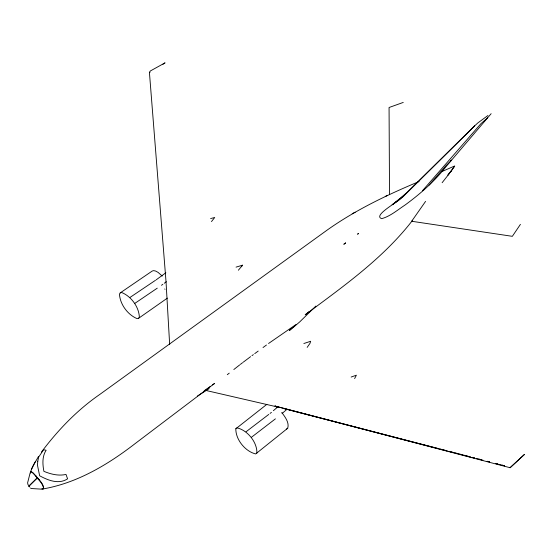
<?xml version="1.0" encoding="UTF-8"?>
<svg xmlns="http://www.w3.org/2000/svg" width="552" height="552" viewBox="0 0 552 552"><rect width="100%" height="100%" fill="white"/><g stroke="black" fill="none" stroke-linecap="round" stroke-linejoin="round"><path stroke-width="0.83" d="M38.474 456.456C35.742 461.796 31.312 467.068 30.498 473.085M266.844 404.354L235.828 428.759C235.58 439.523 245.254 451.467 255.679 453.937L287.723 428.221C289.503 422.439 284.956 416.857 281.741 412.427M256.88 453.109C257.356 442.352 247.448 430.111 236.967 427.862L235.828 428.759M30.491 471.705L30.671 471.346C33.237 472.553 48.424 488.272 41.862 488.81M31.554 469.255L35.162 461.969M29.028 486.54L29.822 485.173L37.246 477.88L33.23 473.009L31.084 471.539L30.153 472.857L27.6 482.855L27.966 484.518L29.525 487.002M29.077 486.595L29.863 485.229L37.288 477.935L41.683 483.366L43.553 487.506L43.318 489.003L42.021 489.169L31.216 488.52L30.484 488.016M162.219 276.055L158.093 272.405L155.698 271.08L153.691 270.618L152.2 271.046L120.246 292.877L119.453 294.106C120.039 304.304 127.671 314.723 137.069 318.628L138.531 318.332L167.38 298.114M169.664 344.572L166.014 281.534L149.419 72.36L150.365 70.96L165.055 62.831L162.957 64.273M520.419 224.36L512.339 236.325L411.661 221.262L425.585 201.37M451.053 171.355L454.731 165.952L441.938 171.541M354.619 378.596L356.378 375.194L351.148 377.05M307.16 347.394L309.969 343.385L310.666 341.274L303.848 343.517M41.455 452.047C57.939 430.056 77.225 409.984 99.919 394.342L326.674 230.432C355.164 210.126 386.897 195.001 419.071 181.525M138.531 318.332L139.373 317.158C138.945 306.912 131.162 296.286 121.668 292.505L120.246 292.877M454.448 166.373L447.913 175.094L451.391 170.858M412.544 220.338L408.846 225.037C379.7 260.882 341.902 287.426 305.194 314.826L308.941 311.701M442.131 182.705L448.997 173.97M238.381 270.225L242.556 265.181L236.063 267.12M241.321 266.65L242.556 265.181M491.135 113.691L445.602 167.166C434.072 181.815 419.941 194.152 404.926 205.123C397.474 210.001 390.464 216.198 381.742 218.654C371.434 215.48 403.222 199.106 401.842 197.292M211.478 221.58L214.728 217.481L210.622 218.564M429.056 185.058L445.988 165.641L451.612 160.114L450.418 160.756M510.089 467.716L524.4 454.468L510.089 467.716L275.165 406.113L402.829 439.33M315.861 306.07L299.695 321.926L289.579 330.558M402.367 197.395L474.665 125.849L477.887 122.889L487.975 115.499M472.96 127.505L474.665 125.849L406.893 192.586L392.976 204.302L403.788 195.801M286.633 409.584L282.093 413.496M273.378 410.702L277.891 406.783M289.303 330.317L296.072 324.459L268.541 343.489M209.208 388.608L197.575 395.915M227.293 374.684L229.252 373.138M233.827 369.529L239.706 364.893M164.786 288.951L165.007 289.338M251.374 437.336L275.407 418.858M246.047 431.767L268.769 414.421M270.1 413.4L271.439 412.378M240.362 364.375L242.583 362.692M243.246 362.188L250.601 356.654M424.115 189.508L422.446 190.764L480.992 123.613L487.582 117.886L487.223 118.08M251.981 355.64L253.361 354.625M254.741 353.618L258.191 351.086M263.021 347.539L266.471 345.007M161.467 285.294L162.854 284.273M164.248 283.259L166.338 281.734M156.106 279.878L165.855 272.778M392.106 204.757L398.399 200.224M204.185 390.788L210.464 386.352M212.554 384.868L214.645 383.392L135.067 443.656C107.854 464.667 76.969 483.166 42.635 488.996M286.46 429.104L287.723 428.221M134.867 303.352L157.265 288.172M130.148 297.342L155.409 280.347M352.19 213.734L355.164 212.189M385.22 196.505L387.538 195.298M403.257 102.43L389.063 107.502L389.526 194.269M149.419 72.36L150.04 72.312M205.827 390.43L278.691 407.259M283.693 408.556L447.099 450.915M448.769 451.343L470.442 456.966L463.735 455.179M472.112 457.394L474.61 458.043M476.279 458.477L482.952 460.202M489.617 461.934L487.119 461.286L489.603 461.907M499.622 464.529L504.625 465.826L502.12 465.163M404.492 439.765L426.192 445.409M427.855 445.843L438.702 448.666M440.372 449.1L447.051 450.839M448.721 451.267L453.723 452.571M455.393 453.006L457.898 453.661M459.568 454.089L462.065 454.744M472.077 457.346L474.582 458.001M478.756 459.085L481.261 459.74M39.144 479.791L37.122 478.032L35.914 475.838M274.965 405.796L277.27 407.693M37.777 461.224L37.446 465.06L39.634 475.769C48.072 480.323 58.657 484.711 67.592 478.825L66.005 474.437C58.484 476.134 50.901 474.23 43.891 471.332C42.559 464.246 42.042 456.538 46.12 450.259L43.642 449.694L38.702 457.001L37.777 461.224M345.607 242.949L343.924 244.184L345.607 242.949M358.51 233.496L357.661 234.117L358.51 233.496M497.959 464.094L495.454 463.445L497.945 464.08"/></g></svg>
